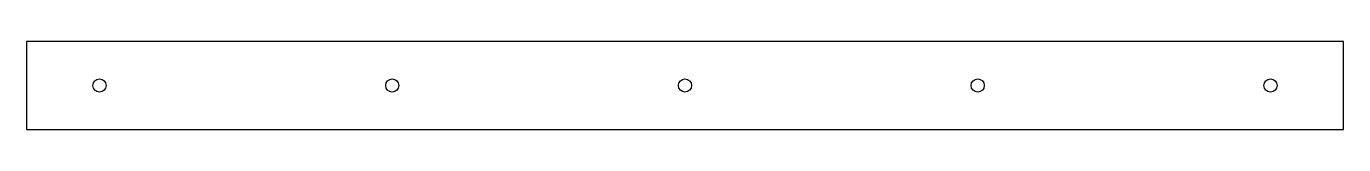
# Model space of a CAD drawing. Header units: millimetres. Extents: x -77 to 373, y -9 to 21.
import ezdxf

# ---------------------------------------------------------------- set-up
doc = ezdxf.new("R2010")
doc.units = ezdxf.units.MM

msp = doc.modelspace()

# ---------------------------------------------------------------- linework, layer by layer
at = {"color": 7, "linetype": 'Continuous', "lineweight": 25}
for centre in [(-51.81, 6.31), (48.19, 6.31), (148.19, 6.31), (248.19, 6.31), (348.19, 6.31)]:
    msp.add_circle(centre, 2.25, dxfattribs=at)
at = {"layer": 'OuterContour'}
msp.add_lwpolyline([(-76.81, 21.31), (-76.81, -8.69), (373.19, -8.69), (373.19, 21.31)], close=True, dxfattribs=at)

doc.saveas('drawing.dxf')
